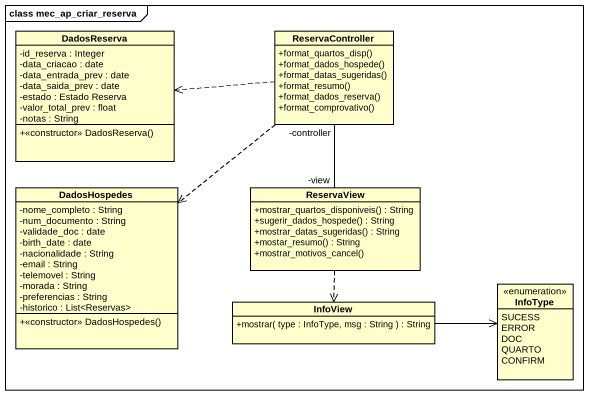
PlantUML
@startuml
mainframe class mec_ap_criar_reserva
hide circle
hide empty members
skinparam classAttributeIconSize 0
class DadosReserva {
  -id_reserva : Integer
  -data_criacao : date
  -data_entrada_prev : date
  -data_saida_prev : date
  -estado : Estado Reserva
  -valor_total_prev : float
  -notas : String
  +<<constructor>> DadosReserva()
}
class ReservaController {
  +format_quartos_disp()
  +format_dados_hospede()
  +format_datas_sugeridas()
  +format_resumo()
  +format_dados_reserva()
  +format_comprovativo()
}
class DadosHospedes {
  -nome_completo : String
  -num_documento : String
  -validade_doc : date
  -birth_date : date
  -nacionalidade : String
  -email : String
  -telemovel : String
  -morada : String
  -preferencias : String
  -historico : List<Reservas>
  +<<constructor>> DadosHospedes()
}
class ReservaView {
  +mostrar_quartos_disponiveis() : String
  +sugerir_dados_hospede() : String
  +mostrar_datas_sugeridas() : String
  +mostar_resumo() : String
  +mostrar_motivos_cancel()
}
enum InfoType {
  SUCESS
  ERROR
  DOC
  QUARTO
  CONFIRM
}
class InfoView {
  +mostrar( type : InfoType, msg : String ) : String
}
ReservaController .left.> DadosReserva
ReservaController ..> DadosHospedes
ReservaView "-view" -up- "-controller" ReservaController
ReservaView ..> InfoView
InfoView -right-> InfoType
@enduml
